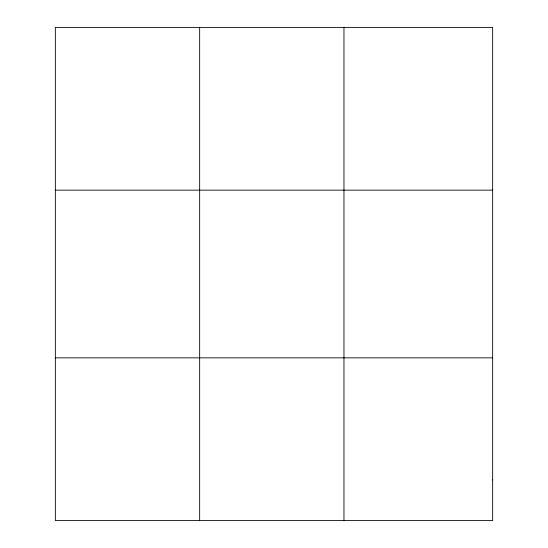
<?xml version="1.0" encoding="UTF-8"?>
<svg xmlns="http://www.w3.org/2000/svg" width="548" height="548" viewBox="0 0 548 548"><rect width="100%" height="100%" fill="white"/><g stroke="black" fill="none" stroke-linecap="round" stroke-linejoin="round"><path stroke-width="0.82" d="M199.657 27.4L199.657 520.6M343.966 27.4L343.966 520.6M55.348 190.156L492.652 190.156M55.348 357.844L492.652 357.844M492.652 479.911L492.652 520.6L55.348 520.6L55.348 27.4L492.652 27.4L492.652 479.911"/></g></svg>
